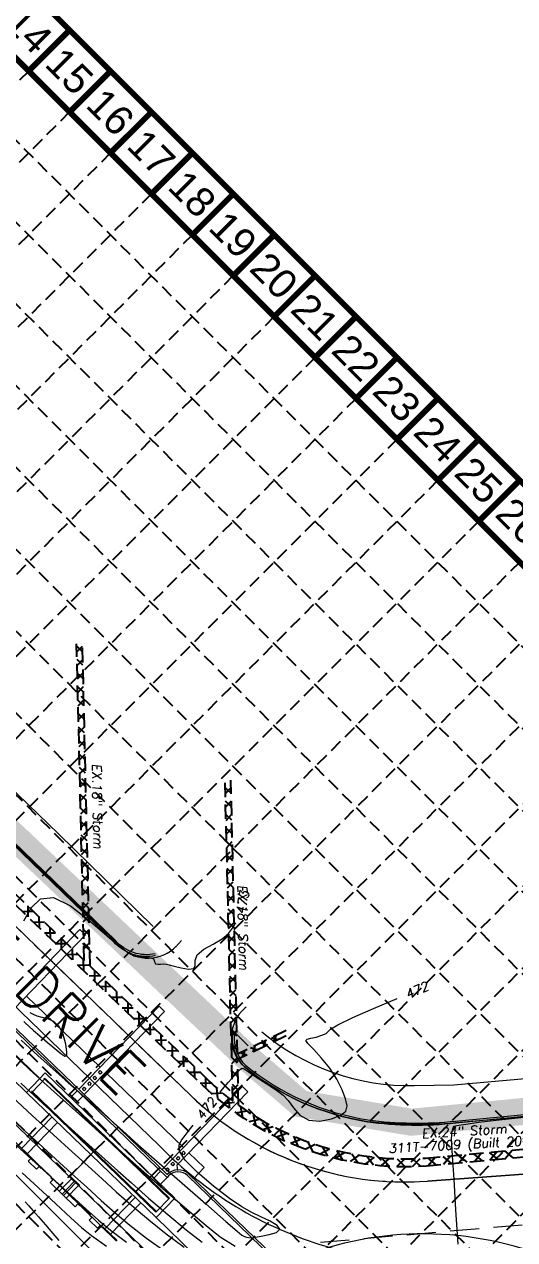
# Model space of a CAD drawing. Header units: inches. Extents: x 4334 to 5439, y 4649 to 5754.
# Drawn here: x 4906.3 to 5033.4, y 5280.7 to 5595.7 of the extents above; entities that cross this region are included whole.
import ezdxf
from ezdxf.enums import TextEntityAlignment as Align

# ---------------------------------------------------------------- set-up
doc = ezdxf.new("R2010")
doc.units = ezdxf.units.IN
doc.header["$LTSCALE"] = 30
doc.header["$MEASUREMENT"] = 0
for name, pattern in [('DIVIDE2', [0.625, 0.25, -0.125, 0, -0.125, 0, -0.125]), ('HIDDEN', [0.375, 0.25, -0.125]), ('HIDDEN2', [0.1875, 0.125, -0.0625]), ('PHANTOM2', [1.25, 0.625, -0.125, 0.125, -0.125, 0.125, -0.125]), ('PHANTOM2 Long', [1.875, 1.25, -0.125, 0.125, -0.125, 0.125, -0.125])]:
    doc.linetypes.add(name, pattern=pattern)
for name, color, linetype in [('0s-curb', 7, 'Continuous'), ('0s-paving', 1, 'Continuous'), ('0s-paving detail', 1, 'Continuous'), ('0S-wall', 1, 'Continuous'), ('BASE', 7, 'Continuous'), ('BLDG', 10, 'Continuous'), ('BNDY RWC', 4, 'PHANTOM2'), ('CONC', 8, 'Continuous'), ('CPCURB', 7, 'Continuous'), ('CURB', 6, 'Continuous'), ('DA LINE', 211, 'DIVIDE2'), ('EC', 15, 'Continuous'), ('GRID', 254, 'HIDDEN'), ('PMAIN_EXST_DEMO', 7, 'Continuous'), ('PRJ LIMITS', 231, 'Continuous'), ('ROW', 1, 'PHANTOM2 Long'), ('SAWCUT', 3, 'HIDDEN'), ('street', 7, 'Continuous'), ('STREETNAMES', 42, 'Continuous'), ('SW_PERF_DRAIN', 183, 'Continuous'), ('SW_PIPE_EXIST', 7, 'HIDDEN2'), ('SW_PIPE_EXST_ANNO', 7, 'Continuous'), ('SW_PIPE_HDPE', 6, 'Continuous')]:
    doc.layers.add(name, color=color, linetype=linetype)
doc.styles.add('C140', font='SIMPLEX.shx', dxfattribs={"height": 0.07})
doc.styles.add('C80', font='SIMPLEX.shx', dxfattribs={"height": 0.04})
doc.styles.get("Standard").update_dxf_attribs({"font": 'ARIAL.TTF'})

msp = doc.modelspace()

# ---------------------------------------------------------------- linework, layer by layer
at = {"layer": '0s-curb', "color": 7, "lineweight": 0}
for p, q in [((4862.09, 5375.2), (4943.27, 5296.82)), ((4862.44, 5375.56), (4943.25, 5297.53)), ((4943.61, 5297.18), (4943.27, 5296.82)), ((4972.93, 5273.74), (4948.56, 5297.26)), ((4973.34, 5274.03), (4948.91, 5297.62))]:
    msp.add_line(p, q, dxfattribs=at)
for radius, end in [(4, 135.9883), (3.5, 136.0098)]:
    msp.add_arc((4946.13, 5294.75), radius, 46.0001, end, dxfattribs=at)
at = {"layer": '0s-paving', "color": 7, "lineweight": 0}
for p, q in [((4906.84, 5343.81), (4925.91, 5325.4)), ((4903.03, 5329.42), (4910.27, 5322.43)), ((4899.56, 5325.82), (4906.8, 5318.83)), ((4927.35, 5324.01), (4947.49, 5304.55)), ((4948.93, 5303.16), (4952.89, 5299.34)), ((4950.11, 5296.47), (4952.89, 5299.34)), ((4940.4, 5286.38), (4967.13, 5260.57))]:
    msp.add_line(p, q, dxfattribs=at)
at = {"layer": '0s-paving detail', "color": 7, "lineweight": 0}
for p, q in [((4899.85, 5339.44), (4920.68, 5361.02)), ((4901.29, 5338.05), (4922.12, 5359.64)), ((4920.68, 5361.02), (4922.12, 5359.64)), ((4920.35, 5319.64), (4941.19, 5341.23)), ((4941.19, 5341.23), (4942.63, 5339.84)), ((4921.79, 5318.25), (4942.63, 5339.84)), ((4918.27, 5317.48), (4920, 5319.28)), ((4919.71, 5316.09), (4921.44, 5317.89)), ((4941.94, 5298.8), (4962.78, 5320.38)), ((4945.82, 5299.94), (4964.22, 5318.99)), ((4962.78, 5320.38), (4964.22, 5318.99)), ((4905.58, 5304.34), (4913.41, 5312.45)), ((4907.02, 5302.95), (4914.84, 5311.06)), ((4945.82, 5299.94), (4945.93, 5298.62)), ((4915.32, 5293.2), (4918.48, 5296.47)), ((4916.04, 5292.5), (4919.2, 5295.77)), ((4939.85, 5296.64), (4941.59, 5298.44)), ((4941.53, 5295.02), (4943.27, 5296.82)), ((4916.4, 5292.15), (4919.56, 5295.43)), ((4917.12, 5291.46), (4920.28, 5294.73)), ((4927.16, 5283.5), (4934.99, 5291.61)), ((4928.6, 5282.11), (4936.43, 5290.22))]:
    msp.add_line(p, q, dxfattribs=at)
for points in [[(4925.47, 5323.99), (4925.93, 5324.47), (4926.4, 5324.01), (4925.94, 5323.53)], [(4922.69, 5321.11), (4923.15, 5321.59), (4923.63, 5321.13), (4923.16, 5320.65)], [(4924.08, 5322.55), (4924.54, 5323.03), (4925.01, 5322.57), (4924.55, 5322.09)], [(4921.3, 5319.67), (4921.76, 5320.15), (4922.24, 5319.7), (4921.77, 5319.22)], [(4945.66, 5301.71), (4946.13, 5302.19), (4946.6, 5301.73), (4946.14, 5301.25)], [(4947.05, 5303.15), (4947.52, 5303.62), (4947.99, 5303.17), (4947.53, 5302.69)], [(4942.89, 5298.83), (4943.35, 5299.31), (4943.82, 5298.85), (4943.36, 5298.37)], [(4944.27, 5300.27), (4944.74, 5300.75), (4945.21, 5300.29), (4944.75, 5299.81)]]:
    msp.add_lwpolyline(points, close=True, dxfattribs=at)
msp.add_arc((5009.7, 5194.79), 87.38, 70.1689, 114.6963, dxfattribs=at)
at = {"layer": '0S-wall', "color": 7, "lineweight": 0}
for p, q in [((4906.8, 5318.83), (4911.66, 5323.87)), ((4908.21, 5318.85), (4911.68, 5322.45)), ((4911.66, 5323.87), (4945.26, 5291.41)), ((4911.68, 5322.45), (4943.85, 5291.39)), ((4906.8, 5318.83), (4940.4, 5286.38)), ((4908.21, 5318.85), (4940.38, 5287.79)), ((4943.85, 5291.39), (4940.38, 5287.79)), ((4945.26, 5291.41), (4940.4, 5286.38))]:
    msp.add_line(p, q, dxfattribs=at)
at = {"layer": 'BASE', "const_width": 1.5}
for points in [[(4334.64, 5329.02), (5013.47, 4650.2), (5437.73, 5074.46), (4758.91, 5753.28)], [(4355.86, 5329.02), (5013.47, 4671.41), (5416.52, 5074.46), (4758.91, 5732.07)]]:
    msp.add_lwpolyline(points, close=True, dxfattribs=at)
for points in [[(4907.4, 5583.58), (4918.01, 5594.19)], [(4918.01, 5572.97), (4928.61, 5583.58)], [(4928.61, 5562.37), (4939.22, 5572.97)], [(4939.22, 5551.76), (4949.83, 5562.37)], [(4949.83, 5541.15), (4960.43, 5551.76)], [(4960.43, 5530.55), (4971.04, 5541.15)], [(4971.04, 5519.94), (4981.65, 5530.55)], [(4981.65, 5509.33), (4992.25, 5519.94)], [(4992.25, 5498.73), (5002.86, 5509.33)], [(5002.86, 5488.12), (5013.47, 5498.73)], [(5013.47, 5477.51), (5024.07, 5488.12)], [(5024.07, 5466.91), (5034.68, 5477.51)]]:
    msp.add_lwpolyline(points, dxfattribs=at)
at = {"layer": 'BLDG', "color": 7, "lineweight": 0}
for p, q in [((4907.56, 5302.43), (4903.87, 5305.99)), ((4907.38, 5302.25), (4907.56, 5302.43)), ((4907.92, 5301.73), (4907.38, 5302.25)), ((4907.56, 5302.43), (4907.56, 5302.43)), ((4907.23, 5301.01), (4907.92, 5301.73)), ((4909.38, 5298.93), (4907.23, 5301.01)), ((4910.08, 5299.65), (4909.38, 5298.93)), ((4910.62, 5299.13), (4910.08, 5299.65)), ((4910.79, 5299.31), (4910.62, 5299.13)), ((4913.31, 5296.87), (4910.79, 5299.31)), ((4912.98, 5295.45), (4913.68, 5296.17)), ((4913.14, 5296.69), (4913.31, 5296.87)), ((4913.68, 5296.17), (4913.14, 5296.69)), ((4919.46, 5289.2), (4912.98, 5295.45)), ((4920.15, 5289.92), (4919.46, 5289.2)), ((4920.69, 5289.4), (4920.15, 5289.92)), ((4920.87, 5289.58), (4920.69, 5289.4)), ((4923.38, 5287.15), (4920.87, 5289.58)), ((4923.06, 5285.73), (4923.75, 5286.45)), ((4923.21, 5286.97), (4923.38, 5287.15)), ((4923.75, 5286.45), (4923.21, 5286.97)), ((4923.38, 5287.15), (4923.38, 5287.15)), ((4925.21, 5283.64), (4923.06, 5285.73)), ((4925.91, 5284.36), (4925.21, 5283.64)), ((4926.45, 5283.85), (4925.91, 5284.36)), ((4926.62, 5284.02), (4926.45, 5283.85)), ((4930.31, 5280.47), (4926.62, 5284.02))]:
    msp.add_line(p, q, dxfattribs=at)
at = {"layer": 'BNDY RWC', "color": 7, "lineweight": 0}
for p, q in [((4949.38, 5318.06), (4774.38, 5487)), ((5010.78, 5295.83), (5076.32, 5300.63))]:
    msp.add_line(p, q, dxfattribs=at)
msp.add_arc((5004.94, 5375.62), 80, 226.0101, 274.1843, dxfattribs=at)
at = {"layer": 'CONC', "color": 7, "lineweight": 0}
for p, q in [((4882.82, 5416.98), (4915.16, 5385.86)), ((4915.16, 5385.86), (4939.67, 5361.87)), ((5017.55, 5320.82), (5038.05, 5322.62)), ((5007.43, 5320.59), (5017.55, 5320.82))]:
    msp.add_line(p, q, dxfattribs=at)
msp.add_arc((5006.26, 5380.49), 59.91, 230.035, 271.1156, dxfattribs=at)
at = {"layer": 'CPCURB', "color": 7, "lineweight": 0}
for points in [[(4963.76, 5340.95), (4963.34, 5340.59, 0.446244), (4963.25, 5325.51)], [(5060.78, 5314.54), (5018.06, 5310.92, -0.049118), (4995.22, 5311.23, -0.132857), (4963.25, 5325.51, -1.914512)]]:
    msp.add_lwpolyline(points, format="xyb", dxfattribs=at)
at = {"layer": 'CURB', "color": 7, "lineweight": 0}
for points in [[(4940.29, 5354.28, -0.273518), (4929.5, 5357.85), (4905.65, 5380.97), (4864.62, 5420.48)], [(4940.19, 5354.77, -0.274038), (4929.86, 5358.2), (4906, 5381.33), (4864.97, 5420.84)], [(4964.27, 5330.94), (4960.27, 5334.85, 0.246214), (4963.25, 5325.51, 0.132857), (4995.22, 5311.23, 0.061615), (5018.06, 5310.92), (5036.8, 5312.74), (5043.67, 5313.35)], [(4960.64, 5333.79, 0.21983), (4963.59, 5325.88, 0.132747), (4995.3, 5311.73, 0.061611), (5018.01, 5311.42), (5036.76, 5313.23), (5043.62, 5313.85)]]:
    msp.add_lwpolyline(points, format="xyb", dxfattribs=at)
at = {"layer": 'DA LINE', "color": 7, "linetype": 'Continuous', "lineweight": 0}
for p, q in [((4949.38, 5318.06), (4864.61, 5399.9)), ((4903.87, 5305.99), (4930.13, 5280.29)), ((5074.64, 5300.5), (5010.78, 5295.83))]:
    msp.add_line(p, q, dxfattribs=at)
msp.add_arc((5004.95, 5375.62), 80, 226.0105, 274.1837, dxfattribs=at)
at = {"layer": 'EC', "color": 43, "lineweight": 0, "flags": 128}
for points in [[(4906.15, 5363.35), (4908.04, 5366.69), (4910.45, 5369.01), (4913.79, 5369.37), (4918.19, 5367.2), (4922.93, 5363.59), (4927.02, 5360.02), (4929.76, 5357.65), (4931.39, 5356.34), (4932.41, 5355.62), (4933.23, 5355.1), (4933.9, 5354.7), (4934.38, 5354.43), (4934.68, 5354.27), (4934.93, 5354.19), (4935.28, 5354.13), (4935.87, 5354.05), (4936.64, 5353.96), (4937.51, 5353.88), (4938.4, 5353.82), (4939.18, 5353.69), (4939.72, 5353.43), (4939.95, 5352.99), (4940.06, 5352.5), (4940.29, 5352.15), (4940.83, 5352.05), (4941.57, 5352.1), (4942.32, 5352.16), (4943, 5352.1), (4943.81, 5351.89), (4945.07, 5351.54), (4946.91, 5351.1), (4948.83, 5350.81), (4950.16, 5350.97), (4950.51, 5351.77), (4950.5, 5353.04), (4951.05, 5354.5), (4952.77, 5355.92), (4955.17, 5357.29), (4957.5, 5358.64), (4959.15, 5360), (4960.25, 5361.38), (4961.06, 5362.77)], [(4957.02, 5318.92), (4958.08, 5320.18), (4959.12, 5321.39), (4960.1, 5322.53), (4961, 5323.53), (4961.75, 5324.34), (4962.32, 5324.89), (4962.71, 5325.11), (4963.22, 5324.92), (4964.24, 5324.24), (4966.01, 5323.06), (4968.19, 5321.63), (4970.3, 5320.25), (4971.99, 5319.15), (4973.36, 5318.08), (4974.63, 5316.71), (4976, 5314.84), (4977.7, 5312.95), (4979.96, 5311.65), (4982.85, 5311.39), (4985.84, 5311.95), (4988.27, 5312.92), (4989.6, 5314.01), (4989.94, 5315.34), (4989.54, 5317.13), (4988.62, 5319.52), (4987.24, 5322.29), (4985.43, 5325.13), (4983.3, 5327.75), (4981.26, 5329.93), (4979.78, 5331.49), (4979.23, 5332.31), (4979.54, 5332.65), (4980.52, 5332.86), (4981.94, 5333.19), (4983.4, 5333.64), (4984.47, 5334.11), (4984.96, 5334.56), (4985.65, 5335.22), (4987.56, 5336.37), (4991.42, 5338.21), (4996.79, 5340.56), (5002.9, 5343.17)], [(4906.1, 5337.2), (4906.58, 5336.77), (4907.44, 5336.01), (4908.67, 5334.92), (4910.29, 5333.52), (4912.2, 5331.88), (4914.14, 5330.24), (4915.76, 5328.93), (4916.78, 5328.23), (4917.25, 5328.32), (4917.29, 5329.37), (4916.98, 5331.38), (4916.33, 5333.81), (4915.29, 5335.94), (4913.89, 5337.25), (4912.33, 5337.91), (4910.85, 5338.27), (4909.63, 5338.63), (4908.64, 5339.04), (4907.75, 5339.46)], [(4905.44, 5332.37), (4909.79, 5328.39), (4916.82, 5322.1), (4924.85, 5314.97), (4931.67, 5308.92), (4935.8, 5305.26), (4938.53, 5302.85), (4941.86, 5299.92), (4947.18, 5295.28), (4953.33, 5289.91), (4958.53, 5285.38), (4961.46, 5282.83), (4962.62, 5281.85), (4962.98, 5281.62), (4963.33, 5281.46), (4963.81, 5281.3), (4964.41, 5281.19), (4965.13, 5281.18), (4966.15, 5281.29), (4967.66, 5281.55), (4969.7, 5281.96), (4971.59, 5282.55), (4972.49, 5283.35), (4971.8, 5284.34), (4969.95, 5285.45), (4967.6, 5286.58), (4965.26, 5287.71), (4962.67, 5289.16), (4959.41, 5291.35), (4955.3, 5294.5), (4951.12, 5298.05), (4947.92, 5301.26), (4946.45, 5303.56), (4946.37, 5305.15), (4947.04, 5306.42), (4947.95, 5307.69), (4948.95, 5309.01), (4949.99, 5310.34)], [(4903.16, 5328.97), (4907.58, 5324.81), (4913.99, 5319), (4921.14, 5312.62), (4927.34, 5307.1), (4931.48, 5303.41), (4934.51, 5300.69), (4937.95, 5297.65), (4942.83, 5293.36), (4948.39, 5288.55), (4953.37, 5284.31), (4957.06, 5281.37), (4960.9, 5278.99)], [(4905.36, 5321.23), (4911.16, 5315.9), (4917.43, 5310.27), (4923.01, 5305.28), (4927.15, 5301.56), (4930.49, 5298.54), (4934.03, 5295.37), (4938.49, 5291.45), (4943.45, 5287.18), (4948.21, 5283.23), (4952.38, 5280.05)], [(4903.15, 5317.66), (4908.34, 5312.79), (4913.72, 5307.92), (4918.68, 5303.46), (4922.83, 5299.7), (4926.47, 5296.39), (4930.11, 5293.1), (4934.14, 5289.54), (4938.51, 5285.82), (4943.05, 5282.16), (4947.7, 5278.72)], [(5018.71, 5279.46), (5018.14, 5288.4), (5017.64, 5296.34), (5017.27, 5302.27), (5017.07, 5305.56), (5017.01, 5306.95), (5017.04, 5307.55), (5017.09, 5308.24), (5017.2, 5309.03), (5017.38, 5309.69), (5017.7, 5310.08), (5018.32, 5310.28), (5019.45, 5310.45), (5021.29, 5310.71), (5024.01, 5311.08), (5027.76, 5311.54), (5032.52, 5312.05), (5037.43, 5312.55)], [(4905.51, 5309.69), (4910.01, 5305.56), (4914.35, 5301.64), (4918.5, 5297.85), (4922.45, 5294.24), (4926.19, 5290.83), (4929.79, 5287.63), (4933.57, 5284.45), (4937.89, 5281.09), (4943.01, 5277.39)], [(4902.68, 5306.58), (4906.3, 5303.21), (4910.02, 5299.81), (4914.18, 5296), (4918.43, 5292.08), (4922.27, 5288.56), (4925.45, 5285.72), (4928.63, 5283.09), (4932.73, 5280.02)], [(4905.69, 5297.99), (4909.86, 5294.15), (4914.41, 5289.93), (4918.35, 5286.28), (4921.1, 5283.8), (4923.69, 5281.73), (4927.57, 5278.94)], [(4906.49, 5290.46), (4907.41, 5289.43), (4908.49, 5288.2), (4909.92, 5286.58), (4911.74, 5284.48), (4913.64, 5282.28), (4915.18, 5280.46)]]:
    msp.add_lwpolyline(points, dxfattribs=at)
at = {"layer": 'GRID', "color": 253, "linetype": 'HIDDEN', "ltscale": 0.45}
for p, q in [((4748.66, 5721.04), (5406.27, 5063.43)), ((4738.05, 5710.43), (5395.66, 5052.82)), ((4727.44, 5699.83), (5385.05, 5042.22)), ((4716.48, 5689.64), (5374.09, 5032.04)), ((4705.88, 5679.04), (5363.48, 5021.43)), ((4695.27, 5668.43), (5352.88, 5010.82)), ((4684.66, 5657.82), (5342.27, 5000.22)), ((4674.06, 5647.22), (5331.66, 4989.61)), ((4663.45, 5636.61), (5321.06, 4979)), ((4652.84, 5626.01), (5310.45, 4968.4)), ((4642.24, 5615.4), (5299.84, 4957.79)), ((4631.63, 5604.79), (5289.24, 4947.18)), ((4621.02, 5594.19), (5278.63, 4936.58)), ((4907.4, 5583.58), (4536.12, 5212.3)), ((4610.42, 5583.58), (5268.02, 4925.97)), ((4918.01, 5572.97), (4546.73, 5201.69)), ((4928.61, 5562.37), (4557.34, 5191.09)), ((4939.22, 5551.76), (4567.94, 5180.48)), ((4949.83, 5541.15), (4578.55, 5169.87)), ((4960.43, 5530.55), (4589.16, 5159.27)), ((4971.04, 5519.94), (4599.76, 5148.66)), ((4981.65, 5509.33), (4610.37, 5138.05)), ((4992.25, 5498.73), (4620.98, 5127.45)), ((5002.86, 5488.12), (4631.58, 5116.84)), ((5013.47, 5477.51), (4642.19, 5106.23)), ((5024.07, 5466.91), (4652.8, 5095.63)), ((5034.68, 5456.3), (4663.4, 5085.02)), ((5045.29, 5445.69), (4674.01, 5074.41)), ((5055.89, 5435.09), (4684.61, 5063.81)), ((5066.5, 5424.48), (4695.22, 5053.2)), ((5077.11, 5413.87), (4705.83, 5042.6)), ((5087.71, 5403.27), (4716.43, 5031.99)), ((5098.32, 5392.66), (4727.04, 5021.38)), ((5108.93, 5382.05), (4737.65, 5010.78)), ((5119.53, 5371.45), (4748.25, 5000.17))]:
    msp.add_line(p, q, dxfattribs=at)
at = {"layer": 'PMAIN_EXST_DEMO', "color": 7, "lineweight": 0}
msp.add_line((4744.58, 5456.13), (5083.56, 5118.78), dxfattribs=at)
at = {"layer": 'PRJ LIMITS', "color": 1, "linetype": 'HIDDEN', "const_width": 7}
msp.add_lwpolyline([(4690.09, 5174.87), (4729.7, 5116.26), (4762.97, 5079.82), (4771.07, 5090.54), (4945.06, 4921.95), (5155.93, 4940.4), (5154.4, 4963.8), (5097.83, 4967.22), (5109.12, 4981.57), (5100.34, 5081.24), (5131.08, 5084.52), (5123.89, 5178.84), (5094.64, 5175.86), (5085.05, 5339.43), (5072.82, 5321.23), (5065.36, 5316.75), (5006.56, 5311.1), (4977.9, 5315.88), (4965.06, 5326.92), (4784.46, 5498.18), (4744.79, 5459.36), (4719.88, 5480.89), (4718, 5483.85), (4546.68, 5362.78)], dxfattribs=at)
at = {"layer": 'ROW', "color": 7, "lineweight": 0}
msp.add_line((5010.78, 5295.83), (5076.32, 5300.63), dxfattribs=at)
msp.add_arc((5004.94, 5375.62), 80, 226.0101, 274.1843, dxfattribs=at)
at = {"layer": 'SAWCUT', "color": 7, "lineweight": 0}
msp.add_line((5124.99, 5292.22), (4981.82, 5279.81), dxfattribs=at)
at = {"layer": 'street', "color": 7, "lineweight": 0}
msp.add_line((4945.51, 5356.6), (4947.02, 5358.17), dxfattribs=at)
for points in [[(4697.83, 5539.75), (4759.1, 5480.92), (4810.68, 5431.1), (4941.17, 5305.09, 0.128472), (4984.38, 5278.97, 0.125052), (5033, 5275.52)], [(4854.44, 5444.64), (4851.96, 5440, 0.238587), (4853.55, 5431.46), (4931.44, 5356.42, 0.414636), (4945.61, 5356.7, -0.375094)]]:
    msp.add_lwpolyline(points, format="xyb", dxfattribs=at)
at = {"layer": 'SW_PERF_DRAIN', "color": 5, "lineweight": 0, "ltscale": 0.5}
for p, q in [((4911.28, 5322.49), (4943.68, 5291.21)), ((4911.28, 5322.49), (4943.68, 5291.21)), ((4908.16, 5319.25), (4940.56, 5287.98)), ((4908.16, 5319.25), (4940.56, 5287.98))]:
    msp.add_line(p, q, dxfattribs=at)
at = {"layer": 'SW_PIPE_EXIST', "color": 5}
for p, q in [((4921.78, 5353.05), (4919.82, 5435.14)), ((4923.31, 5351.57), (4921.32, 5435.18)), ((4839.02, 5430.16), (4952.16, 5320.94)), ((4842.77, 5429.32), (4921.78, 5353.05)), ((4961.49, 5328.71), (4959.79, 5399.73)), ((4960.28, 5316.62), (4958.29, 5399.69)), ((4923.31, 5351.57), (4953.55, 5322.38)), ((4974.11, 5334.86), (4961.49, 5328.71)), ((4974.1, 5333.47), (4961.52, 5327.33)), ((4961.81, 5315.5), (4961.52, 5327.33)), ((5010.33, 5301.82), (5047.43, 5305.18)), ((5010.51, 5299.82), (5057.03, 5304.04))]:
    msp.add_line(p, q, dxfattribs=at)
at = {"layer": 'SW_PIPE_EXIST', "color": 5, "linetype": 'Continuous'}
for p, q in [((4921.37, 5433.04), (4919.83, 5434.51)), ((4919.87, 5433.01), (4921.33, 5434.54)), ((4921.45, 5429.55), (4919.92, 5431.01)), ((4919.95, 5429.51), (4921.42, 5431.05)), ((4921.54, 5426.05), (4920, 5427.51)), ((4920.04, 5426.01), (4921.5, 5427.55)), ((4921.62, 5422.55), (4920.08, 5424.01)), ((4920.12, 5422.51), (4921.58, 5424.05)), ((4921.7, 5419.05), (4920.17, 5420.51)), ((4920.2, 5419.01), (4921.67, 5420.55)), ((4921.79, 5415.55), (4920.25, 5417.01)), ((4920.29, 5415.51), (4921.75, 5417.05)), ((4921.87, 5412.05), (4920.34, 5413.51)), ((4920.37, 5412.01), (4921.83, 5413.55)), ((4921.95, 5408.55), (4920.42, 5410.02)), ((4920.45, 5408.52), (4921.92, 5410.05)), ((4922.04, 5405.05), (4920.5, 5406.52)), ((4920.54, 5405.02), (4922, 5406.55)), ((4922.12, 5401.55), (4920.59, 5403.02)), ((4920.62, 5401.52), (4922.09, 5403.05)), ((4922.2, 5398.05), (4920.67, 5399.52)), ((4920.71, 5398.02), (4922.17, 5399.55)), ((4959.87, 5396.38), (4958.34, 5397.85)), ((4958.37, 5396.35), (4959.84, 5397.88)), ((4922.29, 5394.56), (4920.75, 5396.02)), ((4920.79, 5394.52), (4922.25, 5396.06)), ((4959.96, 5392.88), (4958.42, 5394.35)), ((4958.46, 5392.85), (4959.92, 5394.38)), ((4922.37, 5391.06), (4920.84, 5392.52)), ((4920.87, 5391.02), (4922.34, 5392.56)), ((4960.04, 5389.39), (4958.5, 5390.85)), ((4958.54, 5389.35), (4960, 5390.89)), ((4922.46, 5387.56), (4920.92, 5389.02)), ((4920.96, 5387.52), (4922.42, 5389.06)), ((4960.12, 5385.89), (4958.59, 5387.35)), ((4958.62, 5385.85), (4960.09, 5387.39)), ((4922.54, 5384.06), (4921, 5385.52)), ((4921.04, 5384.02), (4922.5, 5385.56)), ((4922.62, 5380.56), (4921.09, 5382.02)), ((4921.12, 5380.52), (4922.59, 5382.06)), ((4960.21, 5382.39), (4958.67, 5383.85)), ((4958.71, 5382.35), (4960.17, 5383.89)), ((4922.71, 5377.06), (4921.17, 5378.52)), ((4921.21, 5377.02), (4922.67, 5378.56)), ((4960.29, 5378.89), (4958.76, 5380.35)), ((4958.79, 5378.85), (4960.26, 5380.39)), ((4922.79, 5373.56), (4921.25, 5375.03)), ((4921.29, 5373.53), (4922.75, 5375.06)), ((4960.37, 5375.39), (4958.84, 5376.85)), ((4958.87, 5375.35), (4960.34, 5376.89)), ((4922.87, 5370.06), (4921.34, 5371.53)), ((4921.37, 5370.03), (4922.84, 5371.56)), ((4960.46, 5371.89), (4958.92, 5373.35)), ((4958.96, 5371.86), (4960.42, 5373.39)), ((4960.54, 5368.39), (4959.01, 5369.86)), ((4959.04, 5368.36), (4960.51, 5369.89)), ((4905.76, 5365.73), (4908.59, 5365.78)), ((4907.15, 5367.17), (4907.2, 5364.34)), ((4922.96, 5366.56), (4921.42, 5368.03)), ((4921.46, 5366.53), (4922.92, 5368.06)), ((4960.63, 5364.89), (4959.09, 5366.36)), ((4959.13, 5364.86), (4960.59, 5366.39)), ((4908.64, 5362.96), (4911.47, 5363.01)), ((4910.03, 5364.39), (4910.08, 5361.57)), ((4923.04, 5363.06), (4921.51, 5364.53)), ((4921.54, 5363.03), (4923, 5364.56)), ((4960.71, 5361.39), (4959.17, 5362.86)), ((4959.21, 5361.36), (4960.67, 5362.89)), ((4911.52, 5360.18), (4914.34, 5360.23)), ((4912.91, 5361.62), (4912.96, 5358.79)), ((4915.78, 5358.84), (4915.83, 5356.01)), ((4923.12, 5359.57), (4921.59, 5361.03)), ((4921.62, 5359.53), (4923.09, 5361.07)), ((4960.79, 5357.89), (4959.26, 5359.36)), ((4959.29, 5357.86), (4960.76, 5359.39)), ((4914.39, 5357.4), (4917.22, 5357.45)), ((4918.66, 5356.06), (4918.71, 5353.23)), ((4923.21, 5356.07), (4921.67, 5357.53)), ((4921.71, 5356.03), (4923.17, 5357.57)), ((4960.88, 5354.4), (4959.34, 5355.86)), ((4959.38, 5354.36), (4960.84, 5355.9)), ((4917.27, 5354.62), (4920.1, 5354.67)), ((4921.54, 5353.28), (4921.59, 5350.45)), ((4920.15, 5351.84), (4922.98, 5351.89)), ((4924.42, 5350.5), (4924.47, 5347.68)), ((4960.96, 5350.9), (4959.42, 5352.36)), ((4959.46, 5350.86), (4960.92, 5352.4)), ((4923.03, 5349.06), (4925.86, 5349.11)), ((4925.91, 5346.29), (4928.73, 5346.34)), ((4927.29, 5347.73), (4927.34, 5344.9)), ((4961.04, 5347.4), (4959.51, 5348.86)), ((4959.54, 5347.36), (4961.01, 5348.9)), ((4928.78, 5343.51), (4931.61, 5343.56)), ((4930.17, 5344.95), (4930.22, 5342.12)), ((4961.13, 5343.9), (4959.59, 5345.36)), ((4959.63, 5343.86), (4961.09, 5345.4)), ((4931.66, 5340.73), (4934.49, 5340.78)), ((4933.05, 5342.17), (4933.1, 5339.34)), ((4961.21, 5340.4), (4959.67, 5341.86)), ((4959.71, 5340.36), (4961.17, 5341.9)), ((4934.54, 5337.95), (4937.37, 5338)), ((4935.93, 5339.39), (4935.98, 5336.56)), ((4961.29, 5336.9), (4959.76, 5338.36)), ((4959.79, 5336.87), (4961.26, 5338.4)), ((4937.42, 5335.17), (4940.24, 5335.22)), ((4938.81, 5336.61), (4938.86, 5333.78)), ((4941.68, 5333.83), (4941.73, 5331.01)), ((4961.38, 5333.4), (4959.84, 5334.87)), ((4959.88, 5333.37), (4961.34, 5334.9)), ((4940.29, 5332.4), (4943.12, 5332.45)), ((4944.56, 5331.06), (4944.61, 5328.23)), ((4961.46, 5329.9), (4959.93, 5331.37)), ((4959.96, 5329.87), (4961.43, 5331.4)), ((4966.03, 5330.92), (4965.45, 5329.25)), ((4969.27, 5331.11), (4967.6, 5331.69)), ((4968.72, 5332.24), (4968.15, 5330.56)), ((4971.97, 5332.43), (4970.3, 5333)), ((4971.42, 5333.55), (4970.85, 5331.88)), ((4943.17, 5329.62), (4946, 5329.67)), ((4947.44, 5328.28), (4947.49, 5325.45)), ((4961.54, 5326.4), (4960.01, 5327.87)), ((4960.05, 5326.37), (4961.51, 5327.9)), ((4963.88, 5328.48), (4962.21, 5329.06)), ((4963.33, 5329.61), (4962.76, 5327.94)), ((4966.58, 5329.8), (4964.9, 5330.37)), ((4946.05, 5326.84), (4948.88, 5326.89)), ((4948.93, 5324.06), (4951.76, 5324.11)), ((4950.32, 5325.5), (4950.37, 5322.67)), ((4961.63, 5322.9), (4960.09, 5324.37)), ((4960.13, 5322.87), (4961.59, 5324.4)), ((4951.81, 5321.27), (4954.63, 5321.34)), ((4953.19, 5322.72), (4953.26, 5319.9)), ((4954.78, 5318.52), (4957.6, 5318.74)), ((4956.08, 5320.04), (4956.3, 5317.22)), ((4961.71, 5319.41), (4960.18, 5320.87)), ((4960.21, 5319.37), (4961.68, 5320.91)), ((4957.89, 5315.93), (4960.7, 5316.3)), ((4959.11, 5317.51), (4959.48, 5314.71)), ((4962.27, 5315.15), (4962.79, 5312.37)), ((4961.14, 5313.5), (4963.92, 5314.02)), ((4964.52, 5311.26), (4967.27, 5311.92)), ((4965.56, 5312.96), (4966.23, 5310.22)), ((4968.01, 5309.19), (4970.72, 5310)), ((4968.96, 5310.95), (4969.77, 5308.24)), ((4972.45, 5309.13), (4973.41, 5306.46)), ((4971.6, 5307.32), (4974.26, 5308.27)), ((4975.29, 5305.64), (4977.9, 5306.73)), ((4976.04, 5307.49), (4977.14, 5304.88)), ((4979.06, 5304.16), (4981.61, 5305.39)), ((4979.72, 5306.05), (4980.95, 5303.5)), ((4982.91, 5302.88), (4985.38, 5304.24)), ((4983.46, 5304.8), (4984.83, 5302.32)), ((4986.82, 5301.81), (4989.22, 5303.3)), ((4987.27, 5303.76), (4988.76, 5301.36)), ((4990.78, 5300.95), (4993.09, 5302.57)), ((4991.12, 5302.91), (4992.75, 5300.6)), ((4995.02, 5302.28), (4996.76, 5300.05)), ((5014.76, 5302.22), (5016.93, 5300.41)), ((5014.94, 5300.23), (5016.75, 5302.4)), ((5018.74, 5302.58), (5020.91, 5300.77)), ((5018.92, 5300.59), (5020.73, 5302.76)), ((5022.72, 5302.94), (5024.9, 5301.13)), ((5022.9, 5300.95), (5024.71, 5303.12)), ((5026.71, 5303.3), (5028.88, 5301.49)), ((5026.89, 5301.31), (5028.7, 5303.48)), ((5030.69, 5303.66), (5032.86, 5301.85)), ((5030.87, 5301.67), (5032.68, 5303.84)), ((4994.78, 5300.3), (4997, 5302.04)), ((4998.81, 5299.86), (5000.94, 5301.72)), ((4998.94, 5301.86), (5000.8, 5299.73)), ((5002.85, 5299.64), (5004.88, 5301.61)), ((5002.88, 5301.64), (5004.85, 5299.61)), ((5006.83, 5301.64), (5008.91, 5299.72)), ((5006.91, 5299.64), (5008.83, 5301.71)), ((5010.77, 5301.86), (5012.94, 5300.04)), ((5010.95, 5299.86), (5012.76, 5302.04))]:
    msp.add_line(p, q, dxfattribs=at)
at = {"layer": 'SW_PIPE_EXIST', "color": 5}
for radius, start, end in [(74, 226.0101, 232.8713), (76, 226.0101, 274.1843), (74, 234.3404, 274.1843)]:
    msp.add_arc((5004.94, 5375.62), radius, start, end, dxfattribs=at)
at = {"layer": 'SW_PIPE_HDPE', "color": 5, "lineweight": 0}
for p, q in [((4786.01, 5424.35), (4952.92, 5263.17)), ((4786.01, 5424.35), (4952.92, 5263.17)), ((4917.93, 5296.96), (4924.36, 5303.62)), ((4917.93, 5296.96), (4924.36, 5303.62))]:
    msp.add_line(p, q, dxfattribs=at)

# ---------------------------------------------------------------- texts
at = {"layer": 'BASE'}
for s, p in [('14', (4907.4, 5594.19)), ('15', (4918.01, 5583.58)), ('16', (4928.61, 5572.97)), ('17', (4939.22, 5562.37)), ('18', (4949.83, 5551.76)), ('19', (4960.43, 5541.15)), ('20', (4971.04, 5530.55)), ('21', (4981.65, 5519.94)), ('22', (4992.25, 5509.33)), ('23', (5002.86, 5498.73)), ('24', (5013.47, 5488.12)), ('25', (5024.07, 5477.51)), ('26', (5034.68, 5466.91))]:
    msp.add_text(s, height=7.5, rotation=315, dxfattribs=at).set_placement(p, align=Align.MIDDLE_CENTER)
at = {"layer": 'EC', "color": 43, "lineweight": 0, "style": 'C80', "oblique": 8}
for s, rotation, p in [('473', 78.9984, (4962.83, 5368.07)), ('472', 23.2615, (5008, 5345.35)), ('472', 50.5846, (4953.47, 5314.66))]:
    msp.add_text(s, height=2.4, rotation=rotation, dxfattribs=at).set_placement(p, align=Align.MIDDLE_CENTER)
at = {"layer": 'STREETNAMES', "color": 7, "lineweight": 0, "style": 'C140'}
msp.add_text('PRIVATE DRIVE', height=10.5, rotation=315, dxfattribs=at).set_placement((4859.57, 5388.81))
at = {"layer": 'SW_PIPE_EXST_ANNO', "color": 5, "lineweight": 0, "style": 'C80', "oblique": 8}
for s, rotation, p in [('EX.18" Storm', 271.0994, (4925.22, 5392.95)), ('EX.18" Storm', 271.0994, (4962.96, 5361.53)), ('EX.24" Storm', 3.2828, (5020.26, 5308.82)), ('311T-7009 (Built 2003)', 3.2828, (5020.66, 5305.27))]:
    msp.add_text(s, height=2.4, rotation=rotation, dxfattribs=at).set_placement(p, align=Align.MIDDLE)

doc.saveas('drawing.dxf')
